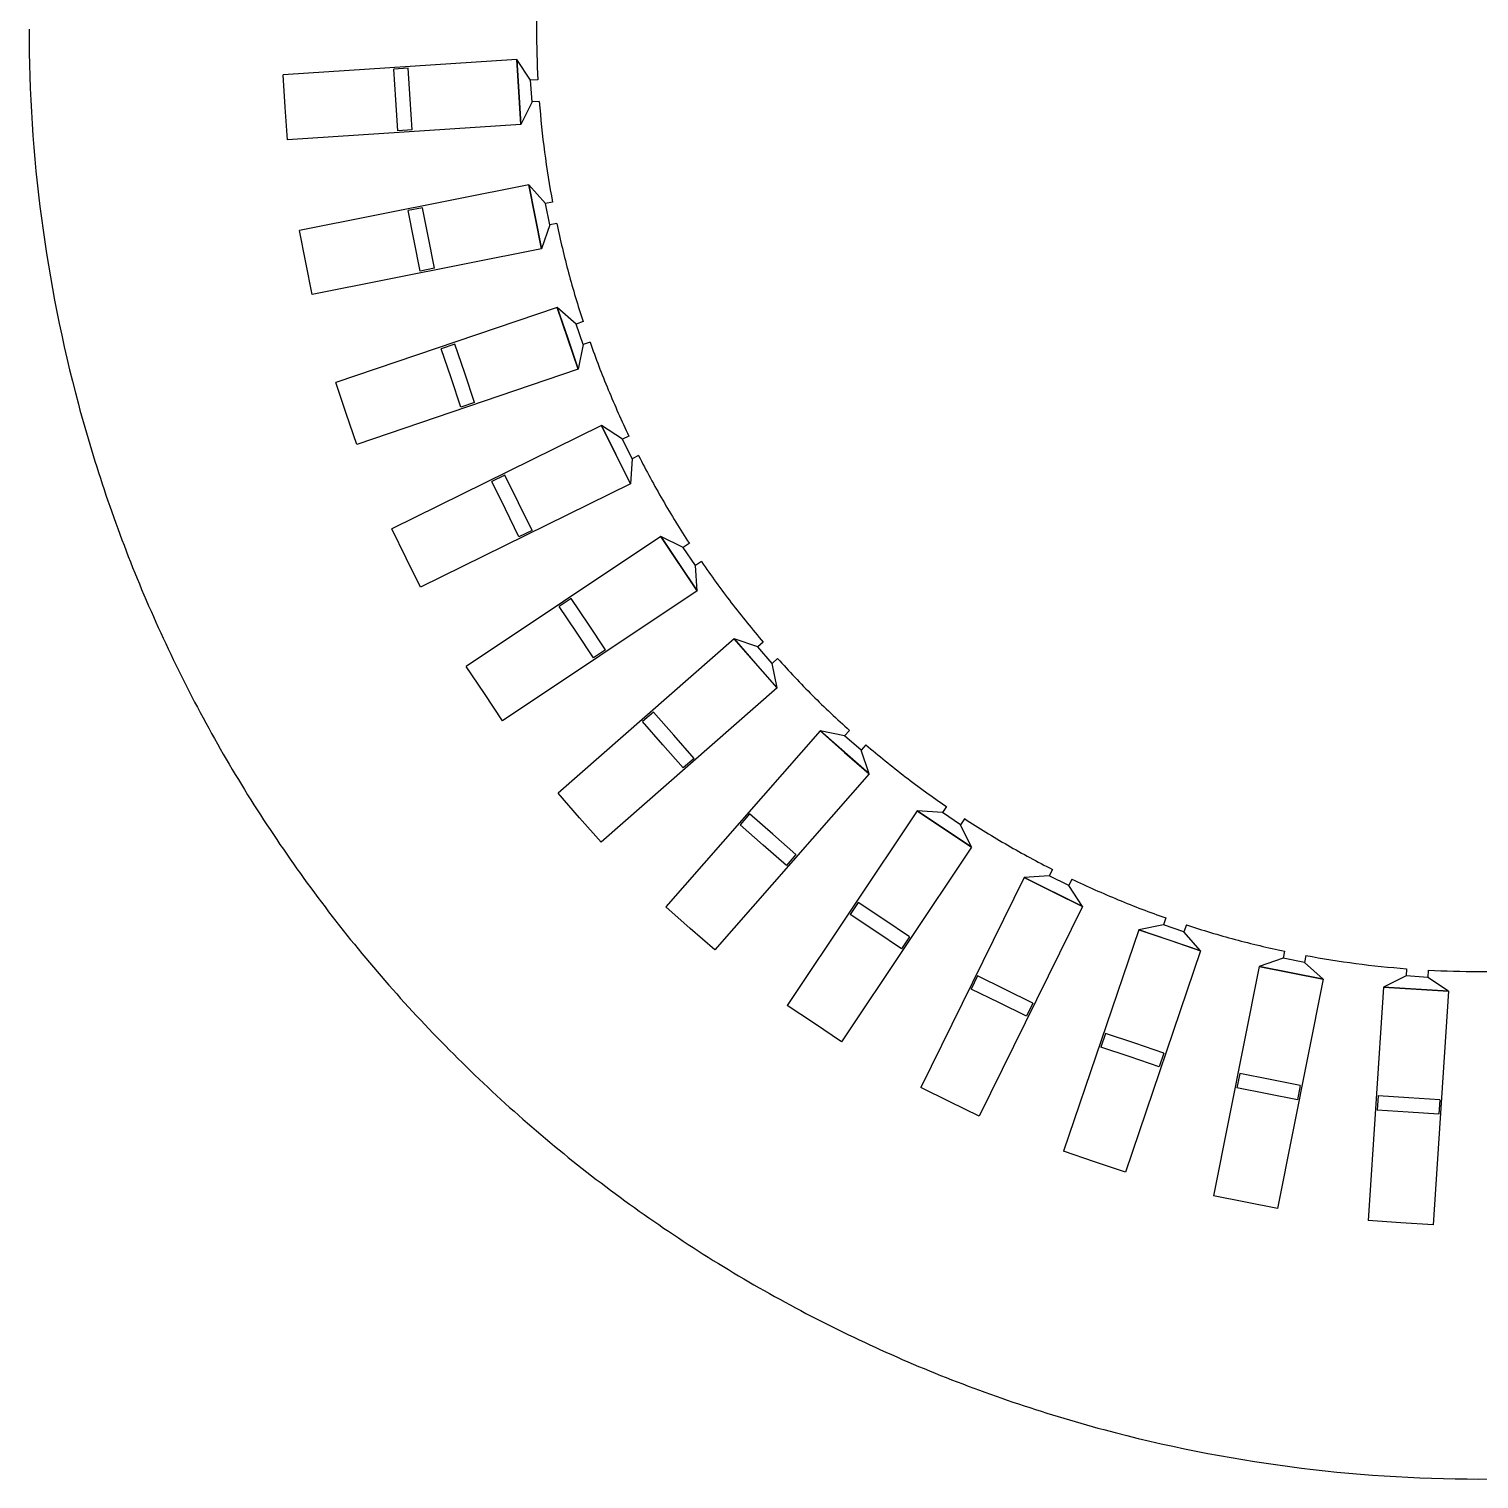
# Model space of a CAD drawing. Header units: millimetres. Extents: x -200 to 200, y -200 to 200.
# Drawn here: x -200 to 0, y -200 to 0 of the extents above; entities that cross this region are included whole.
import ezdxf

# ---------------------------------------------------------------- set-up
doc = ezdxf.new("R2010")
doc.units = ezdxf.units.MM
doc.header["$MEASUREMENT"] = 0
for name, color, linetype in [('_MotorCAD0_', 7, 'Continuous'), ('_MotorCAD100_', 7, 'Continuous'), ('_MotorCAD101_', 7, 'Continuous'), ('_MotorCAD102_', 7, 'Continuous'), ('_MotorCAD1032_', 7, 'Continuous'), ('_MotorCAD1033_', 7, 'Continuous'), ('_MotorCAD1034_', 7, 'Continuous'), ('_MotorCAD1035_', 7, 'Continuous'), ('_MotorCAD1036_', 7, 'Continuous'), ('_MotorCAD1037_', 7, 'Continuous'), ('_MotorCAD1038_', 7, 'Continuous'), ('_MotorCAD1039_', 7, 'Continuous'), ('_MotorCAD103_', 7, 'Continuous'), ('_MotorCAD1040_', 7, 'Continuous'), ('_MotorCAD1041_', 7, 'Continuous'), ('_MotorCAD1042_', 7, 'Continuous'), ('_MotorCAD1043_', 7, 'Continuous'), ('_MotorCAD104_', 7, 'Continuous'), ('_MotorCAD105_', 7, 'Continuous'), ('_MotorCAD106_', 7, 'Continuous'), ('_MotorCAD107_', 7, 'Continuous'), ('_MotorCAD108_', 7, 'Continuous'), ('_MotorCAD109_', 7, 'Continuous'), ('_MotorCAD10_', 7, 'Continuous'), ('_MotorCAD110_', 7, 'Continuous'), ('_MotorCAD111_', 7, 'Continuous'), ('_MotorCAD112_', 7, 'Continuous'), ('_MotorCAD113_', 7, 'Continuous'), ('_MotorCAD114_', 7, 'Continuous'), ('_MotorCAD115_', 7, 'Continuous'), ('_MotorCAD116_', 7, 'Continuous'), ('_MotorCAD117_', 7, 'Continuous'), ('_MotorCAD118_', 7, 'Continuous'), ('_MotorCAD119_', 7, 'Continuous'), ('_MotorCAD11_', 7, 'Continuous'), ('_MotorCAD120_', 7, 'Continuous'), ('_MotorCAD121_', 7, 'Continuous'), ('_MotorCAD122_', 7, 'Continuous'), ('_MotorCAD123_', 7, 'Continuous'), ('_MotorCAD124_', 7, 'Continuous'), ('_MotorCAD125_', 7, 'Continuous'), ('_MotorCAD126_', 7, 'Continuous'), ('_MotorCAD127_', 7, 'Continuous'), ('_MotorCAD128_', 7, 'Continuous'), ('_MotorCAD129_', 7, 'Continuous'), ('_MotorCAD12_', 7, 'Continuous'), ('_MotorCAD130_', 7, 'Continuous'), ('_MotorCAD131_', 7, 'Continuous'), ('_MotorCAD132_', 7, 'Continuous'), ('_MotorCAD133_', 7, 'Continuous'), ('_MotorCAD134_', 7, 'Continuous'), ('_MotorCAD135_', 7, 'Continuous'), ('_MotorCAD136_', 7, 'Continuous'), ('_MotorCAD137_', 7, 'Continuous'), ('_MotorCAD138_', 7, 'Continuous'), ('_MotorCAD139_', 7, 'Continuous'), ('_MotorCAD140_', 7, 'Continuous'), ('_MotorCAD141_', 7, 'Continuous'), ('_MotorCAD142_', 7, 'Continuous'), ('_MotorCAD143_', 7, 'Continuous'), ('_MotorCAD144_', 7, 'Continuous'), ('_MotorCAD145_', 7, 'Continuous'), ('_MotorCAD146_', 7, 'Continuous'), ('_MotorCAD147_', 7, 'Continuous'), ('_MotorCAD148_', 7, 'Continuous'), ('_MotorCAD149_', 7, 'Continuous'), ('_MotorCAD150_', 7, 'Continuous'), ('_MotorCAD151_', 7, 'Continuous'), ('_MotorCAD152_', 7, 'Continuous'), ('_MotorCAD153_', 7, 'Continuous'), ('_MotorCAD154_', 7, 'Continuous'), ('_MotorCAD155_', 7, 'Continuous'), ('_MotorCAD156_', 7, 'Continuous'), ('_MotorCAD157_', 7, 'Continuous'), ('_MotorCAD158_', 7, 'Continuous'), ('_MotorCAD159_', 7, 'Continuous'), ('_MotorCAD160_', 7, 'Continuous'), ('_MotorCAD161_', 7, 'Continuous'), ('_MotorCAD162_', 7, 'Continuous'), ('_MotorCAD163_', 7, 'Continuous'), ('_MotorCAD164_', 7, 'Continuous'), ('_MotorCAD165_', 7, 'Continuous'), ('_MotorCAD166_', 7, 'Continuous'), ('_MotorCAD167_', 7, 'Continuous'), ('_MotorCAD168_', 7, 'Continuous'), ('_MotorCAD169_', 7, 'Continuous'), ('_MotorCAD170_', 7, 'Continuous'), ('_MotorCAD171_', 7, 'Continuous'), ('_MotorCAD172_', 7, 'Continuous'), ('_MotorCAD173_', 7, 'Continuous'), ('_MotorCAD1_', 7, 'Continuous'), ('_MotorCAD2_', 7, 'Continuous'), ('_MotorCAD3_', 7, 'Continuous'), ('_MotorCAD4_', 7, 'Continuous'), ('_MotorCAD52_', 7, 'Continuous'), ('_MotorCAD539_', 7, 'Continuous'), ('_MotorCAD53_', 7, 'Continuous'), ('_MotorCAD540_', 7, 'Continuous'), ('_MotorCAD543_', 7, 'Continuous'), ('_MotorCAD544_', 7, 'Continuous'), ('_MotorCAD547_', 7, 'Continuous'), ('_MotorCAD548_', 7, 'Continuous'), ('_MotorCAD54_', 7, 'Continuous'), ('_MotorCAD551_', 7, 'Continuous'), ('_MotorCAD552_', 7, 'Continuous'), ('_MotorCAD555_', 7, 'Continuous'), ('_MotorCAD556_', 7, 'Continuous'), ('_MotorCAD559_', 7, 'Continuous'), ('_MotorCAD55_', 7, 'Continuous'), ('_MotorCAD560_', 7, 'Continuous'), ('_MotorCAD563_', 7, 'Continuous'), ('_MotorCAD564_', 7, 'Continuous'), ('_MotorCAD567_', 7, 'Continuous'), ('_MotorCAD568_', 7, 'Continuous'), ('_MotorCAD56_', 7, 'Continuous'), ('_MotorCAD571_', 7, 'Continuous'), ('_MotorCAD572_', 7, 'Continuous'), ('_MotorCAD575_', 7, 'Continuous'), ('_MotorCAD576_', 7, 'Continuous'), ('_MotorCAD579_', 7, 'Continuous'), ('_MotorCAD57_', 7, 'Continuous'), ('_MotorCAD580_', 7, 'Continuous'), ('_MotorCAD583_', 7, 'Continuous'), ('_MotorCAD584_', 7, 'Continuous'), ('_MotorCAD58_', 7, 'Continuous'), ('_MotorCAD59_', 7, 'Continuous'), ('_MotorCAD5_', 7, 'Continuous'), ('_MotorCAD60_', 7, 'Continuous'), ('_MotorCAD61_', 7, 'Continuous'), ('_MotorCAD62_', 7, 'Continuous'), ('_MotorCAD633_', 7, 'Continuous'), ('_MotorCAD634_', 7, 'Continuous'), ('_MotorCAD635_', 7, 'Continuous'), ('_MotorCAD636_', 7, 'Continuous'), ('_MotorCAD637_', 7, 'Continuous'), ('_MotorCAD638_', 7, 'Continuous'), ('_MotorCAD63_', 7, 'Continuous'), ('_MotorCAD645_', 7, 'Continuous'), ('_MotorCAD646_', 7, 'Continuous'), ('_MotorCAD647_', 7, 'Continuous'), ('_MotorCAD648_', 7, 'Continuous'), ('_MotorCAD649_', 7, 'Continuous'), ('_MotorCAD64_', 7, 'Continuous'), ('_MotorCAD650_', 7, 'Continuous'), ('_MotorCAD657_', 7, 'Continuous'), ('_MotorCAD658_', 7, 'Continuous'), ('_MotorCAD659_', 7, 'Continuous'), ('_MotorCAD65_', 7, 'Continuous'), ('_MotorCAD660_', 7, 'Continuous'), ('_MotorCAD661_', 7, 'Continuous'), ('_MotorCAD662_', 7, 'Continuous'), ('_MotorCAD669_', 7, 'Continuous'), ('_MotorCAD66_', 7, 'Continuous'), ('_MotorCAD670_', 7, 'Continuous'), ('_MotorCAD671_', 7, 'Continuous'), ('_MotorCAD672_', 7, 'Continuous'), ('_MotorCAD673_', 7, 'Continuous'), ('_MotorCAD674_', 7, 'Continuous'), ('_MotorCAD67_', 7, 'Continuous'), ('_MotorCAD681_', 7, 'Continuous'), ('_MotorCAD682_', 7, 'Continuous'), ('_MotorCAD683_', 7, 'Continuous'), ('_MotorCAD684_', 7, 'Continuous'), ('_MotorCAD685_', 7, 'Continuous'), ('_MotorCAD686_', 7, 'Continuous'), ('_MotorCAD68_', 7, 'Continuous'), ('_MotorCAD693_', 7, 'Continuous'), ('_MotorCAD694_', 7, 'Continuous'), ('_MotorCAD695_', 7, 'Continuous'), ('_MotorCAD696_', 7, 'Continuous'), ('_MotorCAD697_', 7, 'Continuous'), ('_MotorCAD698_', 7, 'Continuous'), ('_MotorCAD699_', 7, 'Continuous'), ('_MotorCAD69_', 7, 'Continuous'), ('_MotorCAD6_', 7, 'Continuous'), ('_MotorCAD700_', 7, 'Continuous'), ('_MotorCAD701_', 7, 'Continuous'), ('_MotorCAD702_', 7, 'Continuous'), ('_MotorCAD703_', 7, 'Continuous'), ('_MotorCAD704_', 7, 'Continuous'), ('_MotorCAD70_', 7, 'Continuous'), ('_MotorCAD711_', 7, 'Continuous'), ('_MotorCAD712_', 7, 'Continuous'), ('_MotorCAD713_', 7, 'Continuous'), ('_MotorCAD714_', 7, 'Continuous'), ('_MotorCAD715_', 7, 'Continuous'), ('_MotorCAD716_', 7, 'Continuous'), ('_MotorCAD71_', 7, 'Continuous'), ('_MotorCAD723_', 7, 'Continuous'), ('_MotorCAD724_', 7, 'Continuous'), ('_MotorCAD725_', 7, 'Continuous'), ('_MotorCAD726_', 7, 'Continuous'), ('_MotorCAD727_', 7, 'Continuous'), ('_MotorCAD728_', 7, 'Continuous'), ('_MotorCAD72_', 7, 'Continuous'), ('_MotorCAD73_', 7, 'Continuous'), ('_MotorCAD741_', 7, 'Continuous'), ('_MotorCAD742_', 7, 'Continuous'), ('_MotorCAD743_', 7, 'Continuous'), ('_MotorCAD744_', 7, 'Continuous'), ('_MotorCAD745_', 7, 'Continuous'), ('_MotorCAD746_', 7, 'Continuous'), ('_MotorCAD74_', 7, 'Continuous'), ('_MotorCAD753_', 7, 'Continuous'), ('_MotorCAD754_', 7, 'Continuous'), ('_MotorCAD755_', 7, 'Continuous'), ('_MotorCAD756_', 7, 'Continuous'), ('_MotorCAD757_', 7, 'Continuous'), ('_MotorCAD758_', 7, 'Continuous'), ('_MotorCAD759_', 7, 'Continuous'), ('_MotorCAD75_', 7, 'Continuous'), ('_MotorCAD760_', 7, 'Continuous'), ('_MotorCAD761_', 7, 'Continuous'), ('_MotorCAD762_', 7, 'Continuous'), ('_MotorCAD763_', 7, 'Continuous'), ('_MotorCAD764_', 7, 'Continuous'), ('_MotorCAD76_', 7, 'Continuous'), ('_MotorCAD77_', 7, 'Continuous'), ('_MotorCAD78_', 7, 'Continuous'), ('_MotorCAD79_', 7, 'Continuous'), ('_MotorCAD7_', 7, 'Continuous'), ('_MotorCAD80_', 7, 'Continuous'), ('_MotorCAD81_', 7, 'Continuous'), ('_MotorCAD82_', 7, 'Continuous'), ('_MotorCAD83_', 7, 'Continuous'), ('_MotorCAD84_', 7, 'Continuous'), ('_MotorCAD85_', 7, 'Continuous'), ('_MotorCAD86_', 7, 'Continuous'), ('_MotorCAD87_', 7, 'Continuous'), ('_MotorCAD88_', 7, 'Continuous'), ('_MotorCAD89_', 7, 'Continuous'), ('_MotorCAD8_', 7, 'Continuous'), ('_MotorCAD90_', 7, 'Continuous'), ('_MotorCAD91_', 7, 'Continuous'), ('_MotorCAD92_', 7, 'Continuous'), ('_MotorCAD93_', 7, 'Continuous'), ('_MotorCAD94_', 7, 'Continuous'), ('_MotorCAD95_', 7, 'Continuous'), ('_MotorCAD961_', 7, 'Continuous'), ('_MotorCAD963_', 7, 'Continuous'), ('_MotorCAD965_', 7, 'Continuous'), ('_MotorCAD967_', 7, 'Continuous'), ('_MotorCAD969_', 7, 'Continuous'), ('_MotorCAD96_', 7, 'Continuous'), ('_MotorCAD971_', 7, 'Continuous'), ('_MotorCAD973_', 7, 'Continuous'), ('_MotorCAD975_', 7, 'Continuous'), ('_MotorCAD977_', 7, 'Continuous'), ('_MotorCAD979_', 7, 'Continuous'), ('_MotorCAD97_', 7, 'Continuous'), ('_MotorCAD981_', 7, 'Continuous'), ('_MotorCAD983_', 7, 'Continuous'), ('_MotorCAD98_', 7, 'Continuous'), ('_MotorCAD99_', 7, 'Continuous'), ('_MotorCAD9_', 7, 'Continuous')]:
    doc.layers.add(name, color=color, linetype=linetype)

msp = doc.modelspace()

# ---------------------------------------------------------------- linework, layer by layer
at = {"layer": '_MotorCAD0_'}
msp.add_arc((0, 0), 200, 180, 187.5, dxfattribs=at)
at = {"layer": '_MotorCAD100_'}
msp.add_line((-107.86, -77.48), (-108.08, -74.02), dxfattribs=at)
at = {"layer": '_MotorCAD101_'}
msp.add_line((-107.25, -73.47), (-108.08, -74.02), dxfattribs=at)
at = {"layer": '_MotorCAD102_'}
msp.add_arc((0, 0), 130, 214.4111, 217.5, dxfattribs=at)
at = {"layer": '_MotorCAD1032_'}
msp.add_line((-132.73, -4.19), (-132.44, -8.68), dxfattribs=at)
at = {"layer": '_MotorCAD1033_'}
msp.add_line((-131.05, -21.48), (-130.17, -25.89), dxfattribs=at)
at = {"layer": '_MotorCAD1034_'}
msp.add_line((-127.13, -38.4), (-125.68, -42.66), dxfattribs=at)
at = {"layer": '_MotorCAD1035_'}
msp.add_line((-121.03, -54.67), (-119.04, -58.7), dxfattribs=at)
at = {"layer": '_MotorCAD1036_'}
msp.add_line((-112.86, -70), (-110.36, -73.74), dxfattribs=at)
at = {"layer": '_MotorCAD1037_'}
msp.add_line((-102.75, -84.13), (-99.79, -87.51), dxfattribs=at)
at = {"layer": '_MotorCAD1038_'}
msp.add_line((-90.89, -96.82), (-87.51, -99.79), dxfattribs=at)
at = {"layer": '_MotorCAD1039_'}
msp.add_line((-77.48, -107.86), (-73.74, -110.36), dxfattribs=at)
at = {"layer": '_MotorCAD103_'}
msp.add_arc((0, 0), 130, 217.5, 220.5889, dxfattribs=at)
at = {"layer": '_MotorCAD1040_'}
msp.add_line((-62.74, -117.05), (-58.7, -119.04), dxfattribs=at)
at = {"layer": '_MotorCAD1041_'}
msp.add_line((-46.92, -124.23), (-42.66, -125.68), dxfattribs=at)
at = {"layer": '_MotorCAD1042_'}
msp.add_line((-30.31, -129.3), (-25.89, -130.17), dxfattribs=at)
at = {"layer": '_MotorCAD1043_'}
msp.add_line((-13.17, -132.14), (-8.68, -132.44), dxfattribs=at)
at = {"layer": '_MotorCAD104_'}
msp.add_line((-98.72, -84.58), (-99.47, -85.24), dxfattribs=at)
at = {"layer": '_MotorCAD105_'}
msp.add_line((-99.47, -85.24), (-102.75, -84.13), dxfattribs=at)
at = {"layer": '_MotorCAD106_'}
msp.add_line((-102.75, -84.13), (-127.02, -105.41), dxfattribs=at)
at = {"layer": '_MotorCAD107_'}
msp.add_line((-124.05, -108.79), (-127.02, -105.41), dxfattribs=at)
at = {"layer": '_MotorCAD108_'}
msp.add_line((-121.09, -112.18), (-124.05, -108.79), dxfattribs=at)
at = {"layer": '_MotorCAD109_'}
msp.add_line((-96.82, -90.89), (-121.09, -112.18), dxfattribs=at)
at = {"layer": '_MotorCAD10_'}
msp.add_arc((0, 0), 200, 255, 262.5, dxfattribs=at)
at = {"layer": '_MotorCAD110_'}
msp.add_line((-96.82, -90.89), (-97.5, -87.5), dxfattribs=at)
at = {"layer": '_MotorCAD111_'}
msp.add_line((-96.74, -86.84), (-97.5, -87.5), dxfattribs=at)
at = {"layer": '_MotorCAD112_'}
msp.add_arc((0, 0), 130, 221.9111, 225, dxfattribs=at)
at = {"layer": '_MotorCAD113_'}
msp.add_arc((0, 0), 130, 225, 228.0889, dxfattribs=at)
at = {"layer": '_MotorCAD114_'}
msp.add_line((-86.84, -96.74), (-87.5, -97.5), dxfattribs=at)
at = {"layer": '_MotorCAD115_'}
msp.add_line((-87.5, -97.5), (-90.89, -96.82), dxfattribs=at)
at = {"layer": '_MotorCAD116_'}
msp.add_line((-90.89, -96.82), (-112.18, -121.09), dxfattribs=at)
at = {"layer": '_MotorCAD117_'}
msp.add_line((-108.79, -124.05), (-112.18, -121.09), dxfattribs=at)
at = {"layer": '_MotorCAD118_'}
msp.add_line((-105.41, -127.02), (-108.79, -124.05), dxfattribs=at)
at = {"layer": '_MotorCAD119_'}
msp.add_line((-84.13, -102.75), (-105.41, -127.02), dxfattribs=at)
at = {"layer": '_MotorCAD11_'}
msp.add_arc((0, 0), 200, 262.5, 270, dxfattribs=at)
at = {"layer": '_MotorCAD120_'}
msp.add_line((-84.13, -102.75), (-85.24, -99.47), dxfattribs=at)
at = {"layer": '_MotorCAD121_'}
msp.add_line((-84.58, -98.72), (-85.24, -99.47), dxfattribs=at)
at = {"layer": '_MotorCAD122_'}
msp.add_arc((0, 0), 130, 229.4111, 232.5, dxfattribs=at)
at = {"layer": '_MotorCAD123_'}
msp.add_arc((0, 0), 130, 232.5, 235.5889, dxfattribs=at)
at = {"layer": '_MotorCAD124_'}
msp.add_line((-73.47, -107.25), (-74.02, -108.08), dxfattribs=at)
at = {"layer": '_MotorCAD125_'}
msp.add_line((-74.02, -108.08), (-77.48, -107.86), dxfattribs=at)
at = {"layer": '_MotorCAD126_'}
msp.add_line((-77.48, -107.86), (-95.41, -134.69), dxfattribs=at)
at = {"layer": '_MotorCAD127_'}
msp.add_line((-91.67, -137.19), (-95.41, -134.69), dxfattribs=at)
at = {"layer": '_MotorCAD128_'}
msp.add_line((-87.93, -139.69), (-91.67, -137.19), dxfattribs=at)
at = {"layer": '_MotorCAD129_'}
msp.add_line((-70, -112.86), (-87.93, -139.69), dxfattribs=at)
at = {"layer": '_MotorCAD12_'}
msp.add_arc((0, 0), 200, 270, 277.5, dxfattribs=at)
at = {"layer": '_MotorCAD130_'}
msp.add_line((-70, -112.86), (-71.53, -109.75), dxfattribs=at)
at = {"layer": '_MotorCAD131_'}
msp.add_line((-70.97, -108.92), (-71.53, -109.75), dxfattribs=at)
at = {"layer": '_MotorCAD132_'}
msp.add_arc((0, 0), 130, 236.9111, 240, dxfattribs=at)
at = {"layer": '_MotorCAD133_'}
msp.add_arc((0, 0), 130, 240, 243.0889, dxfattribs=at)
at = {"layer": '_MotorCAD134_'}
msp.add_line((-58.84, -115.92), (-59.28, -116.82), dxfattribs=at)
at = {"layer": '_MotorCAD135_'}
msp.add_line((-59.28, -116.82), (-62.74, -117.05), dxfattribs=at)
at = {"layer": '_MotorCAD136_'}
msp.add_line((-62.74, -117.05), (-77.01, -145.99), dxfattribs=at)
at = {"layer": '_MotorCAD137_'}
msp.add_line((-72.98, -147.98), (-77.01, -145.99), dxfattribs=at)
at = {"layer": '_MotorCAD138_'}
msp.add_line((-68.94, -149.97), (-72.98, -147.98), dxfattribs=at)
at = {"layer": '_MotorCAD139_'}
msp.add_line((-54.67, -121.03), (-68.94, -149.97), dxfattribs=at)
at = {"layer": '_MotorCAD140_'}
msp.add_line((-54.67, -121.03), (-56.59, -118.15), dxfattribs=at)
at = {"layer": '_MotorCAD141_'}
msp.add_line((-56.15, -117.25), (-56.59, -118.15), dxfattribs=at)
at = {"layer": '_MotorCAD142_'}
msp.add_arc((0, 0), 130, 244.4111, 247.5, dxfattribs=at)
at = {"layer": '_MotorCAD143_'}
msp.add_arc((0, 0), 130, 247.5, 250.5889, dxfattribs=at)
at = {"layer": '_MotorCAD144_'}
msp.add_line((-43.2, -122.61), (-43.53, -123.56), dxfattribs=at)
at = {"layer": '_MotorCAD145_'}
msp.add_line((-43.53, -123.56), (-46.92, -124.23), dxfattribs=at)
at = {"layer": '_MotorCAD146_'}
msp.add_line((-46.92, -124.23), (-57.3, -154.8), dxfattribs=at)
at = {"layer": '_MotorCAD147_'}
msp.add_line((-53.04, -156.24), (-57.3, -154.8), dxfattribs=at)
at = {"layer": '_MotorCAD148_'}
msp.add_line((-48.78, -157.69), (-53.04, -156.24), dxfattribs=at)
at = {"layer": '_MotorCAD149_'}
msp.add_line((-38.4, -127.13), (-48.78, -157.69), dxfattribs=at)
at = {"layer": '_MotorCAD150_'}
msp.add_line((-38.4, -127.13), (-40.69, -124.52), dxfattribs=at)
at = {"layer": '_MotorCAD151_'}
msp.add_line((-40.36, -123.57), (-40.69, -124.52), dxfattribs=at)
at = {"layer": '_MotorCAD152_'}
msp.add_arc((0, 0), 130, 251.9111, 255, dxfattribs=at)
at = {"layer": '_MotorCAD153_'}
msp.add_arc((0, 0), 130, 255, 258.0889, dxfattribs=at)
at = {"layer": '_MotorCAD154_'}
msp.add_line((-26.83, -127.2), (-27.03, -128.18), dxfattribs=at)
at = {"layer": '_MotorCAD155_'}
msp.add_line((-27.03, -128.18), (-30.31, -129.3), dxfattribs=at)
at = {"layer": '_MotorCAD156_'}
msp.add_line((-30.31, -129.3), (-36.6, -160.95), dxfattribs=at)
at = {"layer": '_MotorCAD157_'}
msp.add_line((-32.19, -161.83), (-36.6, -160.95), dxfattribs=at)
at = {"layer": '_MotorCAD158_'}
msp.add_line((-27.78, -162.71), (-32.19, -161.83), dxfattribs=at)
at = {"layer": '_MotorCAD159_'}
msp.add_line((-21.48, -131.05), (-27.78, -162.71), dxfattribs=at)
at = {"layer": '_MotorCAD160_'}
msp.add_line((-21.48, -131.05), (-24.08, -128.77), dxfattribs=at)
at = {"layer": '_MotorCAD161_'}
msp.add_line((-23.89, -127.79), (-24.08, -128.77), dxfattribs=at)
at = {"layer": '_MotorCAD162_'}
msp.add_arc((0, 0), 130, 259.4111, 262.5, dxfattribs=at)
at = {"layer": '_MotorCAD163_'}
msp.add_arc((0, 0), 130, 262.5, 265.5889, dxfattribs=at)
at = {"layer": '_MotorCAD164_'}
msp.add_line((-10, -129.61), (-10.06, -130.61), dxfattribs=at)
at = {"layer": '_MotorCAD165_'}
msp.add_line((-10.06, -130.61), (-13.17, -132.14), dxfattribs=at)
at = {"layer": '_MotorCAD166_'}
msp.add_line((-13.17, -132.14), (-15.28, -164.35), dxfattribs=at)
at = {"layer": '_MotorCAD167_'}
msp.add_line((-10.79, -164.65), (-15.28, -164.35), dxfattribs=at)
at = {"layer": '_MotorCAD168_'}
msp.add_line((-6.3, -164.94), (-10.79, -164.65), dxfattribs=at)
at = {"layer": '_MotorCAD169_'}
msp.add_line((-4.19, -132.73), (-6.3, -164.94), dxfattribs=at)
at = {"layer": '_MotorCAD170_'}
msp.add_line((-4.19, -132.73), (-7.07, -130.81), dxfattribs=at)
at = {"layer": '_MotorCAD171_'}
msp.add_line((-7.01, -129.81), (-7.07, -130.81), dxfattribs=at)
at = {"layer": '_MotorCAD172_'}
msp.add_arc((0, 0), 130, 266.9111, 270, dxfattribs=at)
at = {"layer": '_MotorCAD173_'}
msp.add_arc((0, 0), 130, 270, 273.0889, dxfattribs=at)
at = {"layer": '_MotorCAD1_'}
msp.add_arc((0, 0), 200, 187.5, 195, dxfattribs=at)
at = {"layer": '_MotorCAD2_'}
msp.add_arc((0, 0), 200, 195, 202.5, dxfattribs=at)
at = {"layer": '_MotorCAD3_'}
msp.add_arc((0, 0), 200, 202.5, 210, dxfattribs=at)
at = {"layer": '_MotorCAD4_'}
msp.add_arc((0, 0), 200, 210, 217.5, dxfattribs=at)
at = {"layer": '_MotorCAD52_'}
msp.add_arc((0, 0), 130, 176.9111, 180, dxfattribs=at)
at = {"layer": '_MotorCAD539_'}
msp.add_line((-130.61, -10.06), (-130.81, -7.07), dxfattribs=at)
at = {"layer": '_MotorCAD53_'}
msp.add_arc((0, 0), 130, 180, 183.0889, dxfattribs=at)
at = {"layer": '_MotorCAD540_'}
msp.add_line((-132.14, -13.17), (-132.73, -4.19), dxfattribs=at)
at = {"layer": '_MotorCAD543_'}
msp.add_line((-128.18, -27.03), (-128.77, -24.08), dxfattribs=at)
at = {"layer": '_MotorCAD544_'}
msp.add_line((-129.3, -30.31), (-131.05, -21.48), dxfattribs=at)
at = {"layer": '_MotorCAD547_'}
msp.add_line((-123.56, -43.53), (-124.52, -40.69), dxfattribs=at)
at = {"layer": '_MotorCAD548_'}
msp.add_line((-124.23, -46.92), (-127.13, -38.4), dxfattribs=at)
at = {"layer": '_MotorCAD54_'}
msp.add_line((-129.81, -7.01), (-130.81, -7.07), dxfattribs=at)
at = {"layer": '_MotorCAD551_'}
msp.add_line((-116.82, -59.28), (-118.15, -56.59), dxfattribs=at)
at = {"layer": '_MotorCAD552_'}
msp.add_line((-117.05, -62.74), (-121.03, -54.67), dxfattribs=at)
at = {"layer": '_MotorCAD555_'}
msp.add_line((-108.08, -74.02), (-109.75, -71.53), dxfattribs=at)
at = {"layer": '_MotorCAD556_'}
msp.add_line((-107.86, -77.48), (-112.86, -70), dxfattribs=at)
at = {"layer": '_MotorCAD559_'}
msp.add_line((-97.5, -87.5), (-99.47, -85.24), dxfattribs=at)
at = {"layer": '_MotorCAD55_'}
msp.add_line((-130.81, -7.07), (-132.73, -4.19), dxfattribs=at)
at = {"layer": '_MotorCAD560_'}
msp.add_line((-96.82, -90.89), (-102.75, -84.13), dxfattribs=at)
at = {"layer": '_MotorCAD563_'}
msp.add_line((-85.24, -99.47), (-87.5, -97.5), dxfattribs=at)
at = {"layer": '_MotorCAD564_'}
msp.add_line((-84.13, -102.75), (-90.89, -96.82), dxfattribs=at)
at = {"layer": '_MotorCAD567_'}
msp.add_line((-71.53, -109.75), (-74.02, -108.08), dxfattribs=at)
at = {"layer": '_MotorCAD568_'}
msp.add_line((-70, -112.86), (-77.48, -107.86), dxfattribs=at)
at = {"layer": '_MotorCAD56_'}
msp.add_line((-132.73, -4.19), (-164.94, -6.3), dxfattribs=at)
at = {"layer": '_MotorCAD571_'}
msp.add_line((-56.59, -118.15), (-59.28, -116.82), dxfattribs=at)
at = {"layer": '_MotorCAD572_'}
msp.add_line((-54.67, -121.03), (-62.74, -117.05), dxfattribs=at)
at = {"layer": '_MotorCAD575_'}
msp.add_line((-40.69, -124.52), (-43.53, -123.56), dxfattribs=at)
at = {"layer": '_MotorCAD576_'}
msp.add_line((-38.4, -127.13), (-46.92, -124.23), dxfattribs=at)
at = {"layer": '_MotorCAD579_'}
msp.add_line((-24.08, -128.77), (-27.03, -128.18), dxfattribs=at)
at = {"layer": '_MotorCAD57_'}
msp.add_line((-164.65, -10.79), (-164.94, -6.3), dxfattribs=at)
at = {"layer": '_MotorCAD580_'}
msp.add_line((-21.48, -131.05), (-30.31, -129.3), dxfattribs=at)
at = {"layer": '_MotorCAD583_'}
msp.add_line((-7.07, -130.81), (-10.06, -130.61), dxfattribs=at)
at = {"layer": '_MotorCAD584_'}
msp.add_line((-4.19, -132.73), (-13.17, -132.14), dxfattribs=at)
at = {"layer": '_MotorCAD58_'}
msp.add_line((-164.35, -15.28), (-164.65, -10.79), dxfattribs=at)
at = {"layer": '_MotorCAD59_'}
msp.add_line((-132.14, -13.17), (-164.35, -15.28), dxfattribs=at)
at = {"layer": '_MotorCAD5_'}
msp.add_arc((0, 0), 200, 217.5, 225, dxfattribs=at)
at = {"layer": '_MotorCAD60_'}
msp.add_line((-130.61, -10.06), (-132.14, -13.17), dxfattribs=at)
at = {"layer": '_MotorCAD61_'}
msp.add_line((-129.61, -10), (-130.61, -10.06), dxfattribs=at)
at = {"layer": '_MotorCAD62_'}
msp.add_arc((0, 0), 130, 184.4111, 187.5, dxfattribs=at)
at = {"layer": '_MotorCAD633_'}
msp.add_line((-147.7, -5.42), (-149.69, -5.55), dxfattribs=at)
at = {"layer": '_MotorCAD634_'}
msp.add_line((-149.42, -9.79), (-149.69, -5.55), dxfattribs=at)
at = {"layer": '_MotorCAD635_'}
msp.add_line((-149.14, -14.03), (-149.42, -9.79), dxfattribs=at)
at = {"layer": '_MotorCAD636_'}
msp.add_line((-147.14, -13.9), (-149.14, -14.03), dxfattribs=at)
at = {"layer": '_MotorCAD637_'}
msp.add_line((-147.14, -13.9), (-147.42, -9.66), dxfattribs=at)
at = {"layer": '_MotorCAD638_'}
msp.add_line((-147.42, -9.66), (-147.7, -5.42), dxfattribs=at)
at = {"layer": '_MotorCAD63_'}
msp.add_arc((0, 0), 130, 187.5, 190.5889, dxfattribs=at)
at = {"layer": '_MotorCAD645_'}
msp.add_line((-145.73, -24.65), (-147.69, -25.04), dxfattribs=at)
at = {"layer": '_MotorCAD646_'}
msp.add_line((-146.86, -29.21), (-147.69, -25.04), dxfattribs=at)
at = {"layer": '_MotorCAD647_'}
msp.add_line((-146.03, -33.38), (-146.86, -29.21), dxfattribs=at)
at = {"layer": '_MotorCAD648_'}
msp.add_line((-144.07, -32.99), (-146.03, -33.38), dxfattribs=at)
at = {"layer": '_MotorCAD649_'}
msp.add_line((-144.07, -32.99), (-144.9, -28.82), dxfattribs=at)
at = {"layer": '_MotorCAD64_'}
msp.add_line((-127.79, -23.89), (-128.77, -24.08), dxfattribs=at)
at = {"layer": '_MotorCAD650_'}
msp.add_line((-144.9, -28.82), (-145.73, -24.65), dxfattribs=at)
at = {"layer": '_MotorCAD657_'}
msp.add_line((-141.26, -43.46), (-143.16, -44.11), dxfattribs=at)
at = {"layer": '_MotorCAD658_'}
msp.add_line((-141.79, -48.13), (-143.16, -44.11), dxfattribs=at)
at = {"layer": '_MotorCAD659_'}
msp.add_line((-140.42, -52.16), (-141.79, -48.13), dxfattribs=at)
at = {"layer": '_MotorCAD65_'}
msp.add_line((-128.77, -24.08), (-131.05, -21.48), dxfattribs=at)
at = {"layer": '_MotorCAD660_'}
msp.add_line((-138.53, -51.51), (-140.42, -52.16), dxfattribs=at)
at = {"layer": '_MotorCAD661_'}
msp.add_line((-138.53, -51.51), (-139.9, -47.49), dxfattribs=at)
at = {"layer": '_MotorCAD662_'}
msp.add_line((-139.9, -47.49), (-141.26, -43.46), dxfattribs=at)
at = {"layer": '_MotorCAD669_'}
msp.add_line((-134.38, -61.53), (-136.17, -62.42), dxfattribs=at)
at = {"layer": '_MotorCAD66_'}
msp.add_line((-131.05, -21.48), (-162.71, -27.78), dxfattribs=at)
at = {"layer": '_MotorCAD670_'}
msp.add_line((-134.29, -66.23), (-136.17, -62.42), dxfattribs=at)
at = {"layer": '_MotorCAD671_'}
msp.add_line((-132.42, -70.04), (-134.29, -66.23), dxfattribs=at)
at = {"layer": '_MotorCAD672_'}
msp.add_line((-130.62, -69.15), (-132.42, -70.04), dxfattribs=at)
at = {"layer": '_MotorCAD673_'}
msp.add_line((-130.62, -69.15), (-132.5, -65.34), dxfattribs=at)
at = {"layer": '_MotorCAD674_'}
msp.add_line((-132.5, -65.34), (-134.38, -61.53), dxfattribs=at)
at = {"layer": '_MotorCAD67_'}
msp.add_line((-161.83, -32.19), (-162.71, -27.78), dxfattribs=at)
at = {"layer": '_MotorCAD681_'}
msp.add_line((-125.2, -78.54), (-126.86, -79.66), dxfattribs=at)
at = {"layer": '_MotorCAD682_'}
msp.add_line((-124.5, -83.19), (-126.86, -79.66), dxfattribs=at)
at = {"layer": '_MotorCAD683_'}
msp.add_line((-122.14, -86.72), (-124.5, -83.19), dxfattribs=at)
at = {"layer": '_MotorCAD684_'}
msp.add_line((-120.48, -85.61), (-122.14, -86.72), dxfattribs=at)
at = {"layer": '_MotorCAD685_'}
msp.add_line((-120.48, -85.61), (-122.84, -82.08), dxfattribs=at)
at = {"layer": '_MotorCAD686_'}
msp.add_line((-122.84, -82.08), (-125.2, -78.54), dxfattribs=at)
at = {"layer": '_MotorCAD68_'}
msp.add_line((-160.95, -36.6), (-161.83, -32.19), dxfattribs=at)
at = {"layer": '_MotorCAD693_'}
msp.add_line((-113.88, -94.21), (-115.38, -95.53), dxfattribs=at)
at = {"layer": '_MotorCAD694_'}
msp.add_line((-112.58, -98.73), (-115.38, -95.53), dxfattribs=at)
at = {"layer": '_MotorCAD695_'}
msp.add_line((-109.78, -101.92), (-112.58, -98.73), dxfattribs=at)
at = {"layer": '_MotorCAD696_'}
msp.add_line((-108.27, -100.6), (-109.78, -101.92), dxfattribs=at)
at = {"layer": '_MotorCAD697_'}
msp.add_line((-108.27, -100.6), (-111.07, -97.41), dxfattribs=at)
at = {"layer": '_MotorCAD698_'}
msp.add_line((-111.07, -97.41), (-113.88, -94.21), dxfattribs=at)
at = {"layer": '_MotorCAD699_'}
msp.add_line((-100.6, -108.27), (-101.92, -109.78), dxfattribs=at)
at = {"layer": '_MotorCAD69_'}
msp.add_line((-129.3, -30.31), (-160.95, -36.6), dxfattribs=at)
at = {"layer": '_MotorCAD6_'}
msp.add_arc((0, 0), 200, 225, 232.5, dxfattribs=at)
at = {"layer": '_MotorCAD700_'}
msp.add_line((-98.73, -112.58), (-101.92, -109.78), dxfattribs=at)
at = {"layer": '_MotorCAD701_'}
msp.add_line((-95.53, -115.38), (-98.73, -112.58), dxfattribs=at)
at = {"layer": '_MotorCAD702_'}
msp.add_line((-94.21, -113.88), (-95.53, -115.38), dxfattribs=at)
at = {"layer": '_MotorCAD703_'}
msp.add_line((-94.21, -113.88), (-97.41, -111.07), dxfattribs=at)
at = {"layer": '_MotorCAD704_'}
msp.add_line((-97.41, -111.07), (-100.6, -108.27), dxfattribs=at)
at = {"layer": '_MotorCAD70_'}
msp.add_line((-128.18, -27.03), (-129.3, -30.31), dxfattribs=at)
at = {"layer": '_MotorCAD711_'}
msp.add_line((-85.61, -120.48), (-86.72, -122.14), dxfattribs=at)
at = {"layer": '_MotorCAD712_'}
msp.add_line((-83.19, -124.5), (-86.72, -122.14), dxfattribs=at)
at = {"layer": '_MotorCAD713_'}
msp.add_line((-79.66, -126.86), (-83.19, -124.5), dxfattribs=at)
at = {"layer": '_MotorCAD714_'}
msp.add_line((-78.54, -125.2), (-79.66, -126.86), dxfattribs=at)
at = {"layer": '_MotorCAD715_'}
msp.add_line((-78.54, -125.2), (-82.08, -122.84), dxfattribs=at)
at = {"layer": '_MotorCAD716_'}
msp.add_line((-82.08, -122.84), (-85.61, -120.48), dxfattribs=at)
at = {"layer": '_MotorCAD71_'}
msp.add_line((-127.2, -26.83), (-128.18, -27.03), dxfattribs=at)
at = {"layer": '_MotorCAD723_'}
msp.add_line((-69.15, -130.62), (-70.04, -132.42), dxfattribs=at)
at = {"layer": '_MotorCAD724_'}
msp.add_line((-66.23, -134.29), (-70.04, -132.42), dxfattribs=at)
at = {"layer": '_MotorCAD725_'}
msp.add_line((-62.42, -136.17), (-66.23, -134.29), dxfattribs=at)
at = {"layer": '_MotorCAD726_'}
msp.add_line((-61.53, -134.38), (-62.42, -136.17), dxfattribs=at)
at = {"layer": '_MotorCAD727_'}
msp.add_line((-61.53, -134.38), (-65.34, -132.5), dxfattribs=at)
at = {"layer": '_MotorCAD728_'}
msp.add_line((-65.34, -132.5), (-69.15, -130.62), dxfattribs=at)
at = {"layer": '_MotorCAD72_'}
msp.add_arc((0, 0), 130, 191.9111, 195, dxfattribs=at)
at = {"layer": '_MotorCAD73_'}
msp.add_arc((0, 0), 130, 195, 198.0889, dxfattribs=at)
at = {"layer": '_MotorCAD741_'}
msp.add_line((-51.51, -138.53), (-52.16, -140.42), dxfattribs=at)
at = {"layer": '_MotorCAD742_'}
msp.add_line((-48.13, -141.79), (-52.16, -140.42), dxfattribs=at)
at = {"layer": '_MotorCAD743_'}
msp.add_line((-44.11, -143.16), (-48.13, -141.79), dxfattribs=at)
at = {"layer": '_MotorCAD744_'}
msp.add_line((-43.46, -141.26), (-44.11, -143.16), dxfattribs=at)
at = {"layer": '_MotorCAD745_'}
msp.add_line((-43.46, -141.26), (-47.49, -139.9), dxfattribs=at)
at = {"layer": '_MotorCAD746_'}
msp.add_line((-47.49, -139.9), (-51.51, -138.53), dxfattribs=at)
at = {"layer": '_MotorCAD74_'}
msp.add_line((-123.57, -40.36), (-124.52, -40.69), dxfattribs=at)
at = {"layer": '_MotorCAD753_'}
msp.add_line((-32.99, -144.07), (-33.38, -146.03), dxfattribs=at)
at = {"layer": '_MotorCAD754_'}
msp.add_line((-29.21, -146.86), (-33.38, -146.03), dxfattribs=at)
at = {"layer": '_MotorCAD755_'}
msp.add_line((-25.04, -147.69), (-29.21, -146.86), dxfattribs=at)
at = {"layer": '_MotorCAD756_'}
msp.add_line((-24.65, -145.73), (-25.04, -147.69), dxfattribs=at)
at = {"layer": '_MotorCAD757_'}
msp.add_line((-24.65, -145.73), (-28.82, -144.9), dxfattribs=at)
at = {"layer": '_MotorCAD758_'}
msp.add_line((-28.82, -144.9), (-32.99, -144.07), dxfattribs=at)
at = {"layer": '_MotorCAD759_'}
msp.add_line((-13.9, -147.14), (-14.03, -149.14), dxfattribs=at)
at = {"layer": '_MotorCAD75_'}
msp.add_line((-124.52, -40.69), (-127.13, -38.4), dxfattribs=at)
at = {"layer": '_MotorCAD760_'}
msp.add_line((-9.79, -149.42), (-14.03, -149.14), dxfattribs=at)
at = {"layer": '_MotorCAD761_'}
msp.add_line((-5.55, -149.69), (-9.79, -149.42), dxfattribs=at)
at = {"layer": '_MotorCAD762_'}
msp.add_line((-5.42, -147.7), (-5.55, -149.69), dxfattribs=at)
at = {"layer": '_MotorCAD763_'}
msp.add_line((-5.42, -147.7), (-9.66, -147.42), dxfattribs=at)
at = {"layer": '_MotorCAD764_'}
msp.add_line((-9.66, -147.42), (-13.9, -147.14), dxfattribs=at)
at = {"layer": '_MotorCAD76_'}
msp.add_line((-127.13, -38.4), (-157.69, -48.78), dxfattribs=at)
at = {"layer": '_MotorCAD77_'}
msp.add_line((-156.24, -53.04), (-157.69, -48.78), dxfattribs=at)
at = {"layer": '_MotorCAD78_'}
msp.add_line((-154.8, -57.3), (-156.24, -53.04), dxfattribs=at)
at = {"layer": '_MotorCAD79_'}
msp.add_line((-124.23, -46.92), (-154.8, -57.3), dxfattribs=at)
at = {"layer": '_MotorCAD7_'}
msp.add_arc((0, 0), 200, 232.5, 240, dxfattribs=at)
at = {"layer": '_MotorCAD80_'}
msp.add_line((-123.56, -43.53), (-124.23, -46.92), dxfattribs=at)
at = {"layer": '_MotorCAD81_'}
msp.add_line((-122.61, -43.2), (-123.56, -43.53), dxfattribs=at)
at = {"layer": '_MotorCAD82_'}
msp.add_arc((0, 0), 130, 199.4111, 202.5, dxfattribs=at)
at = {"layer": '_MotorCAD83_'}
msp.add_arc((0, 0), 130, 202.5, 205.5889, dxfattribs=at)
at = {"layer": '_MotorCAD84_'}
msp.add_line((-117.25, -56.15), (-118.15, -56.59), dxfattribs=at)
at = {"layer": '_MotorCAD85_'}
msp.add_line((-118.15, -56.59), (-121.03, -54.67), dxfattribs=at)
at = {"layer": '_MotorCAD86_'}
msp.add_line((-121.03, -54.67), (-149.97, -68.94), dxfattribs=at)
at = {"layer": '_MotorCAD87_'}
msp.add_line((-147.98, -72.98), (-149.97, -68.94), dxfattribs=at)
at = {"layer": '_MotorCAD88_'}
msp.add_line((-145.99, -77.01), (-147.98, -72.98), dxfattribs=at)
at = {"layer": '_MotorCAD89_'}
msp.add_line((-117.05, -62.74), (-145.99, -77.01), dxfattribs=at)
at = {"layer": '_MotorCAD8_'}
msp.add_arc((0, 0), 200, 240, 247.5, dxfattribs=at)
at = {"layer": '_MotorCAD90_'}
msp.add_line((-116.82, -59.28), (-117.05, -62.74), dxfattribs=at)
at = {"layer": '_MotorCAD91_'}
msp.add_line((-115.92, -58.84), (-116.82, -59.28), dxfattribs=at)
at = {"layer": '_MotorCAD92_'}
msp.add_arc((0, 0), 130, 206.9111, 210, dxfattribs=at)
at = {"layer": '_MotorCAD93_'}
msp.add_arc((0, 0), 130, 210, 213.0889, dxfattribs=at)
at = {"layer": '_MotorCAD94_'}
msp.add_line((-108.92, -70.97), (-109.75, -71.53), dxfattribs=at)
at = {"layer": '_MotorCAD95_'}
msp.add_line((-109.75, -71.53), (-112.86, -70), dxfattribs=at)
at = {"layer": '_MotorCAD961_'}
msp.add_line((-132.44, -8.68), (-132.14, -13.17), dxfattribs=at)
at = {"layer": '_MotorCAD963_'}
msp.add_line((-130.17, -25.89), (-129.3, -30.31), dxfattribs=at)
at = {"layer": '_MotorCAD965_'}
msp.add_line((-125.68, -42.66), (-124.23, -46.92), dxfattribs=at)
at = {"layer": '_MotorCAD967_'}
msp.add_line((-119.04, -58.7), (-117.05, -62.74), dxfattribs=at)
at = {"layer": '_MotorCAD969_'}
msp.add_line((-110.36, -73.74), (-107.86, -77.48), dxfattribs=at)
at = {"layer": '_MotorCAD96_'}
msp.add_line((-112.86, -70), (-139.69, -87.93), dxfattribs=at)
at = {"layer": '_MotorCAD971_'}
msp.add_line((-99.79, -87.51), (-96.82, -90.89), dxfattribs=at)
at = {"layer": '_MotorCAD973_'}
msp.add_line((-87.51, -99.79), (-84.13, -102.75), dxfattribs=at)
at = {"layer": '_MotorCAD975_'}
msp.add_line((-73.74, -110.36), (-70, -112.86), dxfattribs=at)
at = {"layer": '_MotorCAD977_'}
msp.add_line((-58.7, -119.04), (-54.67, -121.03), dxfattribs=at)
at = {"layer": '_MotorCAD979_'}
msp.add_line((-42.66, -125.68), (-38.4, -127.13), dxfattribs=at)
at = {"layer": '_MotorCAD97_'}
msp.add_line((-137.19, -91.67), (-139.69, -87.93), dxfattribs=at)
at = {"layer": '_MotorCAD981_'}
msp.add_line((-25.89, -130.17), (-21.48, -131.05), dxfattribs=at)
at = {"layer": '_MotorCAD983_'}
msp.add_line((-8.68, -132.44), (-4.19, -132.73), dxfattribs=at)
at = {"layer": '_MotorCAD98_'}
msp.add_line((-134.69, -95.41), (-137.19, -91.67), dxfattribs=at)
at = {"layer": '_MotorCAD99_'}
msp.add_line((-107.86, -77.48), (-134.69, -95.41), dxfattribs=at)
at = {"layer": '_MotorCAD9_'}
msp.add_arc((0, 0), 200, 247.5, 255, dxfattribs=at)

doc.saveas('drawing.dxf')
